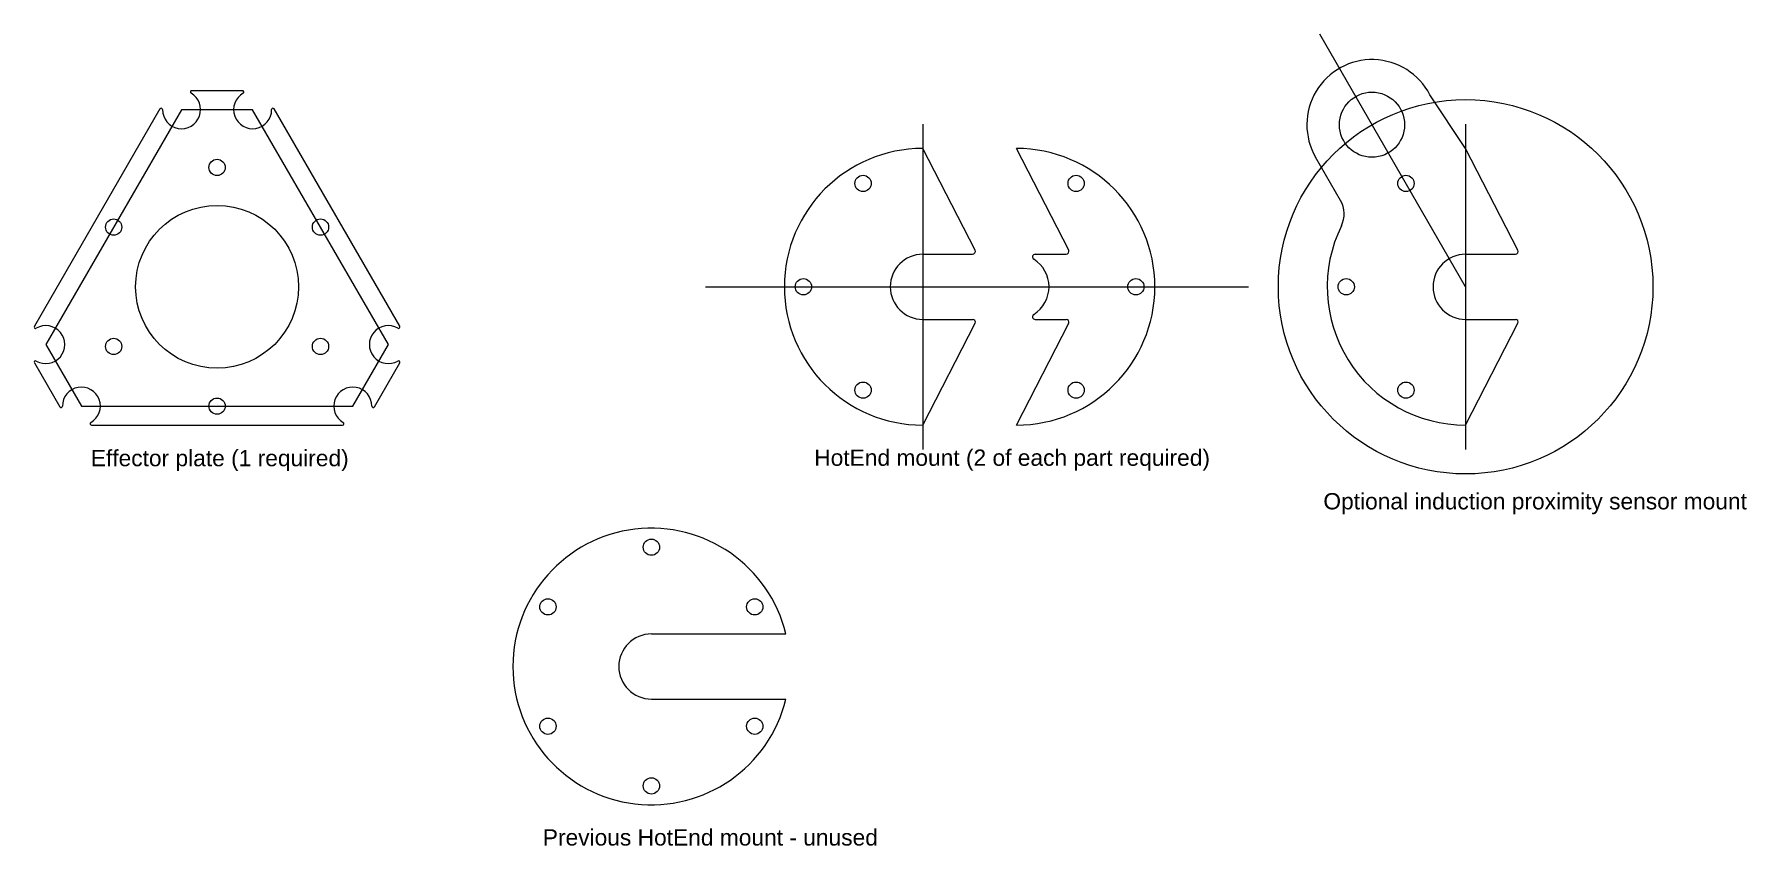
# Model space of a CAD drawing. Header units: millimetres. Extents: x 6 to 322, y -73 to 77.
import ezdxf

# ---------------------------------------------------------------- set-up
doc = ezdxf.new("R2010")
doc.units = ezdxf.units.MM
doc.layers.get('0').update_dxf_attribs({"linetype": 'CONTINUOUS', "lineweight": 0, "true_color": 0xffffff})
doc.layers.add('guides', color=1, linetype='CONTINUOUS', lineweight=0, true_color=0xff0000)
doc.layers.add('labels', color=6, linetype='CONTINUOUS', lineweight=0, true_color=0xff00ff)
doc.styles.add('textstyle0', font='')
doc.styles.add('textstyle1', font='')
doc.styles.add('textstyle2', font='')
doc.styles.add('textstyle3', font='')
doc.styles.get('textstyle0').set_extended_font_data('Arial')
doc.styles.get('textstyle1').set_extended_font_data('Arial')
doc.styles.get('textstyle2').set_extended_font_data('Arial')
doc.styles.get('textstyle3').set_extended_font_data('Arial')

msp = doc.modelspace()

# ---------------------------------------------------------------- linework, layer by layer
for p, q in [((44.68, 66.15), (35.32, 66.15)), ((270, 55.5), (263.41, 65.39)), ((29.48, 62.78), (6.35, 22.72)), ((73.65, 22.72), (50.52, 62.78)), ((179.63, 36.73), (170, 55.5)), ((196.88, 36.73), (187.25, 55.5)), ((246.95, 45.93), (242.36, 53.88)), ((279.63, 36.73), (270, 55.5)), ((170, 36), (179.18, 36)), ((190.71, 36), (196.43, 36)), ((270, 36), (279.18, 36)), ((170, 24), (179.18, 24)), ((170, 4.5), (179.63, 23.27)), ((187.25, 4.5), (196.88, 23.27)), ((190.71, 24), (196.43, 24)), ((270, 24), (279.18, 24)), ((270, 4.5), (279.63, 23.27)), ((6.35, 15.98), (11.03, 7.87)), ((68.97, 7.87), (73.65, 15.98)), ((16.87, 4.5), (63.13, 4.5)), ((120, -34), (144.78, -34)), ((120, -46), (144.78, -46))]:
    msp.add_line(p, q)
for centre, radius in [((252.75, 59.88), 6), ((40, 52), 1.5), ((159, 49.05), 1.5), ((198.25, 49.05), 1.5), ((259, 49.05), 1.5), ((40, 30), 15), ((20.95, 41), 1.5), ((59.05, 41), 1.5), ((148, 30), 1.5), ((209.25, 30), 1.5), ((248, 30), 1.5), ((20.95, 19), 1.5), ((59.05, 19), 1.5), ((40, 8), 1.5), ((159, 10.95), 1.5), ((198.25, 10.95), 1.5), ((259, 10.95), 1.5), ((120, -18), 1.5), ((100.95, -29), 1.5), ((139.05, -29), 1.5), ((100.95, -51), 1.5), ((139.05, -51), 1.5), ((120, -62), 1.5)]:
    msp.add_circle(centre, radius)
for centre, radius, start, end in [((252.75, 59.88), 12, 27.3535, 210), ((33.45, 62.65), 3.5, 179.9264, 60.0736), ((35.32, 65.9), 0.25, 90, 240.0736), ((46.55, 62.65), 3.5, 119.9264, 0.0736), ((44.68, 65.9), 0.25, 299.9264, 90), ((29.7, 62.66), 0.25, 359.9264, 150), ((50.3, 62.66), 0.25, 30, 180.0736), ((170, 30), 25.5, 90, 270), ((187.25, 30), 25.5, 270, 90), ((242.62, 43.43), 5, 333.8746, 30), ((270, 30), 25.5, 153.8746, 270), ((170, 30), 6, 90, 270), ((179.18, 36.5), 0.5, 270, 27.1497), ((190.71, 35.5), 0.5, 90, 237.7958), ((187.25, 30), 6, 302.2042, 57.7958), ((196.43, 36.5), 0.5, 270, 27.1497), ((270, 30), 6, 90, 270), ((279.18, 36.5), 0.5, 270, 27.1497), ((6.57, 22.59), 0.25, 150, 300.0736), ((8.45, 19.35), 3.5, 239.9264, 120.0736), ((71.55, 19.35), 3.5, 59.9264, 300.0736), ((73.43, 22.59), 0.25, 239.9264, 30), ((179.18, 23.5), 0.5, 332.8503, 90), ((190.71, 24.5), 0.5, 122.2042, 270), ((196.43, 23.5), 0.5, 332.8503, 90), ((279.18, 23.5), 0.5, 332.8503, 90), ((6.57, 16.1), 0.25, 59.9264, 210), ((73.43, 16.1), 0.25, 330, 120.0736), ((15, 8), 3.5, 299.9264, 180.0736), ((65, 8), 3.5, 359.9264, 240.0736), ((11.25, 8), 0.25, 210, 0.0736), ((68.75, 8), 0.25, 179.9264, 330), ((16.87, 4.75), 0.25, 119.9264, 270), ((63.13, 4.75), 0.25, 270, 60.0736), ((120, -40), 25.5, 13.609, 346.391), ((120, -40), 6, 90, 270)]:
    msp.add_arc(centre, radius, start, end)
at = {"layer": 'guides'}
for p, q in [((270, 30), (243.12, 76.56)), ((33.45, 62.65), (8.45, 19.35)), ((46.55, 62.65), (33.45, 62.65)), ((71.55, 19.35), (46.55, 62.65)), ((170, 60), (170, 0)), ((270, 60), (270, 0)), ((130, 30), (230, 30)), ((130, 30), (230, 30)), ((130, 30), (230, 30)), ((8.45, 19.35), (15, 8)), ((65, 8), (71.55, 19.35)), ((15, 8), (65, 8))]:
    msp.add_line(p, q, dxfattribs=at)
msp.add_circle((270, 30), 34.5, dxfattribs=at)

# ---------------------------------------------------------------- texts
at = {"layer": 'labels', "char_height": 3, "attachment_point": 1}
for s, insert, style in [('Effector plate (1 required)', (16.73, -0.08), 'textstyle1'), ('HotEnd mount (2 of each part required)', (150, 0), 'textstyle2'), ('Optional induction proximity sensor mount', (243.79, -8.03), 'textstyle0'), ('Previous HotEnd mount - unused', (100, -70), 'textstyle3')]:
    msp.add_mtext(s, dxfattribs=dict(at, insert=insert, style=style))

doc.saveas('drawing.dxf')
